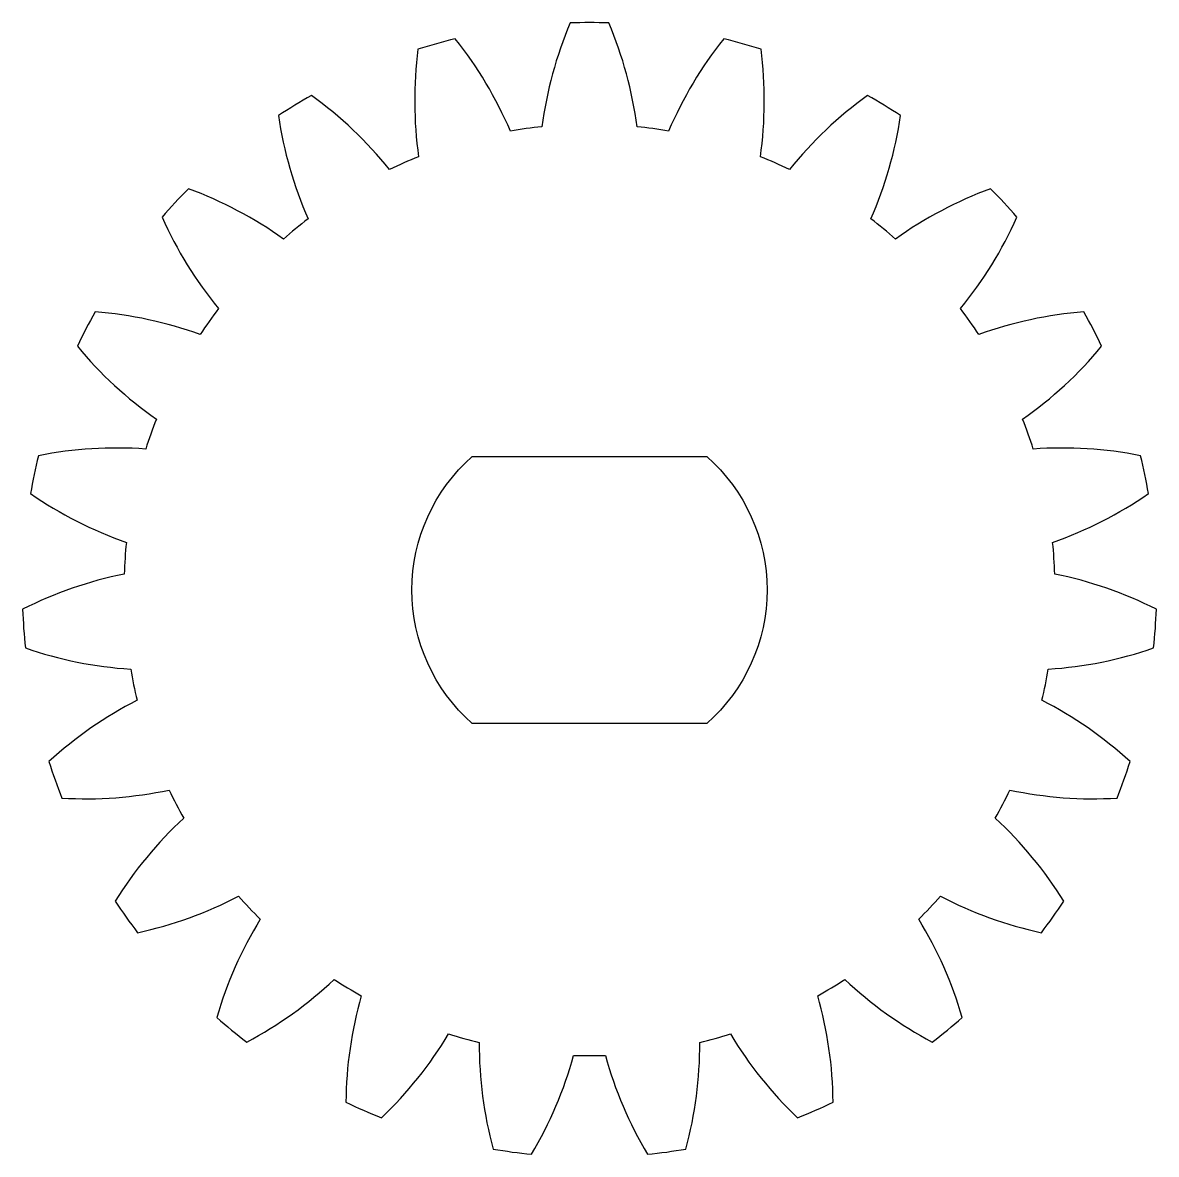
# Model space of a CAD drawing. Header units: inches. Extents: x -0.63 to 0.63, y -0.62 to 0.63.
import ezdxf

# ---------------------------------------------------------------- set-up
doc = ezdxf.new("R2010")
doc.units = ezdxf.units.IN
doc.header["$MEASUREMENT"] = 0

msp = doc.modelspace()

# ---------------------------------------------------------------- linework, layer by layer
for points in [[(-0.19, 0.5987, 0.067369), (-0.1892, 0.4797, 0.017076), (-0.2215, 0.4656, 0.067369), (-0.3079, 0.5475, 0.017076), (-0.3445, 0.5252, 0.067369), (-0.3116, 0.4109, 0.017076), (-0.3389, 0.3886, 0.067369), (-0.4442, 0.4442, 0.017076), (-0.4734, 0.4128, 0.067369), (-0.4109, 0.3116, 0.017076), (-0.4312, 0.2828, 0.067369), (-0.5475, 0.3079, 0.017076), (-0.5672, 0.2698, 0.067369), (-0.4797, 0.1892, 0.017076), (-0.4915, 0.156, 0.067369), (-0.6103, 0.1487, 0.017076), (-0.619, 0.1067, 0.067369), (-0.5129, 0.0527, 0.017076), (-0.5153, 0.0176, 0.067369), (-0.6278, -0.0214, 0.017076), (-0.6248, -0.0642, 0.067369), (-0.5081, -0.0876, 0.017076), (-0.501, -0.1221, 0.067369), (-0.5987, -0.19, 0.017076), (-0.5843, -0.2304, 0.067369), (-0.4656, -0.2215, 0.017076), (-0.4494, -0.2527, 0.067369), (-0.5252, -0.3445, 0.017076), (-0.5005, -0.3795, 0.067369), (-0.3886, -0.3389, 0.017076), (-0.3646, -0.3646, 0.067369), (-0.4128, -0.4734, 0.017076), (-0.3795, -0.5005, 0.067369), (-0.2828, -0.4312, 0.017076), (-0.2527, -0.4494, 0.067369), (-0.2698, -0.5672, 0.017076), (-0.2304, -0.5843, 0.067369), (-0.156, -0.4915, 0.017076), (-0.1221, -0.501, 0.067369), (-0.1067, -0.619, 0.017076), (-0.0642, -0.6248, 0.067369), (-0.0176, -0.5153, 0.017076), (0.0176, -0.5153, 0.067369), (0.0642, -0.6248, 0.017076), (0.1067, -0.619, 0.067369), (0.1221, -0.501, 0.017076), (0.156, -0.4915, 0.067369), (0.2304, -0.5843, 0.017076), (0.2698, -0.5672, 0.067369), (0.2527, -0.4494, 0.017076), (0.2828, -0.4312, 0.067369), (0.3795, -0.5005, 0.017076), (0.4128, -0.4734, 0.067369), (0.3646, -0.3646, 0.017076), (0.3886, -0.3389, 0.067369), (0.5005, -0.3795, 0.017076), (0.5252, -0.3445, 0.067369), (0.4494, -0.2527, 0.017076), (0.4656, -0.2215, 0.067369), (0.5843, -0.2304, 0.017076), (0.5987, -0.19, 0.067369), (0.501, -0.1221, 0.017076), (0.5081, -0.0876, 0.067369), (0.6248, -0.0642, 0.017076), (0.6278, -0.0214, 0.067369), (0.5153, 0.0176, 0.017076), (0.5129, 0.0527, 0.067369), (0.619, 0.1067, 0.017076), (0.6103, 0.1487, 0.067369), (0.4915, 0.156, 0.017076), (0.4797, 0.1892, 0.067369), (0.5672, 0.2698, 0.017076), (0.5475, 0.3079, 0.067369), (0.4312, 0.2828, 0.017076), (0.4109, 0.3116, 0.067369), (0.4734, 0.4128, 0.017076), (0.4442, 0.4442, 0.067369), (0.3389, 0.3886, 0.017076), (0.3116, 0.4109, 0.067369), (0.3445, 0.5252, 0.017076), (0.3079, 0.5475, 0.067369), (0.2215, 0.4656, 0.017076), (0.1892, 0.4797, 0.067369), (0.19, 0.5987, 0.017076), (0.1487, 0.6103, 0.067369), (0.0876, 0.5081, 0.017076), (0.0527, 0.5129, 0.067369), (0.0214, 0.6278, 0.017076), (-0.0214, 0.6278, 0.067369), (-0.0527, 0.5129, 0.017076), (-0.0876, 0.5081, 0.067369), (-0.1487, 0.6103, 0.017076)], [(0.1299, 0.1477, -0.452284), (0.1299, -0.1477), (-0.1299, -0.1477, -0.452284), (-0.1299, 0.1477)]]:
    msp.add_lwpolyline(points, format="xyb", close=True)

doc.saveas('drawing.dxf')
